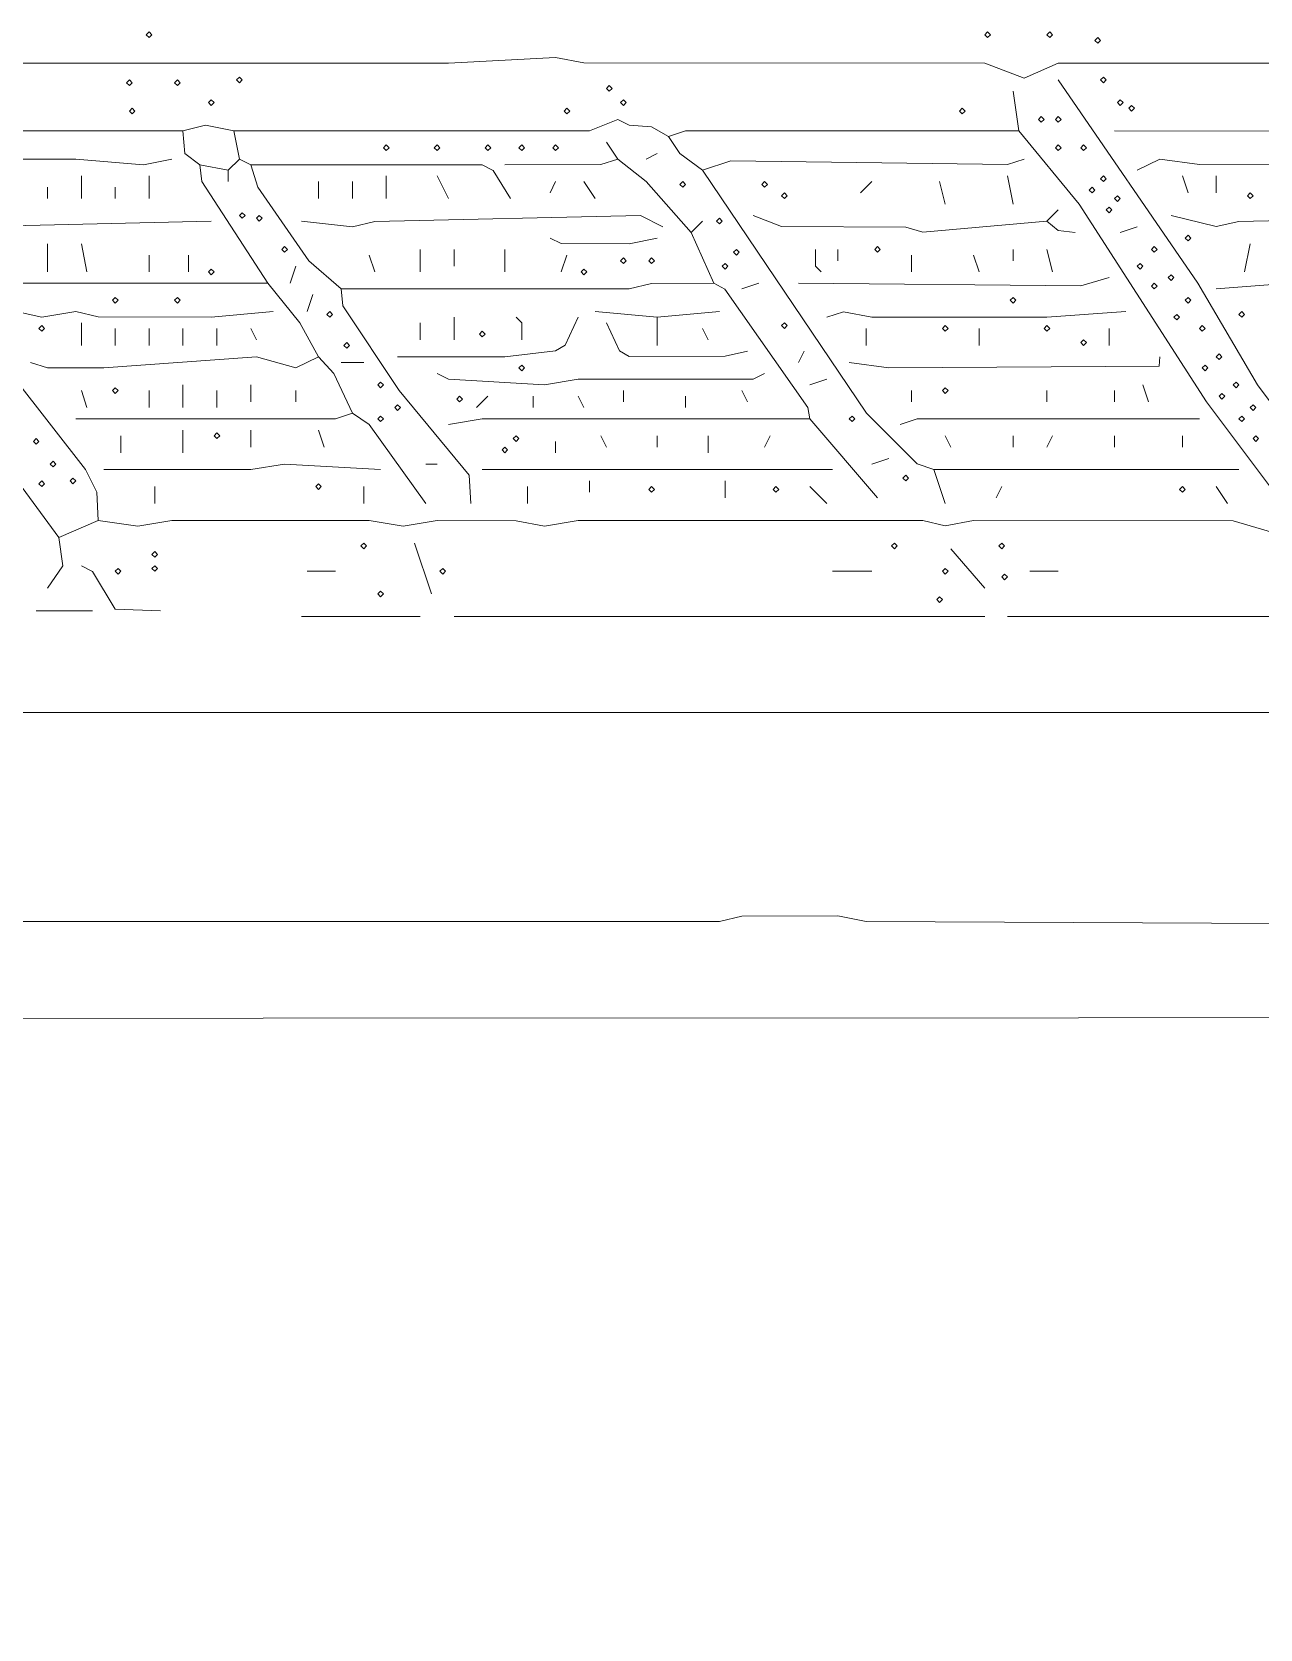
# Model space of a CAD drawing. Header units: millimetres. Extents: x 11 to 20000, y -4 to 8232.
# Drawn here: x 5966 to 6786, y 7163 to 8230 of the extents above; entities that cross this region are included whole.
import ezdxf

# ---------------------------------------------------------------- set-up
doc = ezdxf.new("R2010")
doc.units = ezdxf.units.MM
doc.layers.add('ARCHITECTURE', color=7, linetype='Continuous', lineweight=13, true_color=0x000000)
doc.layers.add('SOLAR', color=7, linetype='Continuous', lineweight=13, true_color=0x000000)

msp = doc.modelspace()

# ---------------------------------------------------------------- linework, layer by layer
at = {"layer": 'ARCHITECTURE', "color": 7, "lineweight": 13, "true_color": 0x000000}
for points in [[(7303.92183, 7779.03473), (7292.60962, 7775.27048), (3706.63643, 7775.26391), (3691.55362, 7775.26391)], [(3702.86584, 7631.9759), (4981.14672, 7635.75317), (5003.77115, 7639.51731), (5335.59536, 7639.51075), (5358.2198, 7635.74661), (6425.33937, 7635.75317), (6440.42206, 7639.36923), (6504.52489, 7639.51075), (6523.37885, 7635.75317), (7307.69231, 7631.9759)], [(7315.23405, 7582.95622), (7296.38009, 7571.79208), (7239.819, 7567.87986), (7209.65283, 7571.644), (4487.18597, 7570.43971), (4479.63801, 7556.56109), (4479.63801, 6602.56437), (4479.63801, 6591.25215)]]:
    msp.add_lwpolyline(points, dxfattribs=at)
at = {"layer": 'SOLAR', "color": 7, "lineweight": 13, "true_color": 0x000000}
for points in [[(6042.60939, 8227.7526), (6044.49468, 8229.63801), (6046.38009, 8227.7526), (6044.49468, 8225.86731)], [(6602.56414, 8227.7526), (6604.44943, 8229.63801), (6606.33484, 8227.7526), (6604.44943, 8225.86731)], [(6644.04219, 8227.7526), (6645.9276, 8229.63801), (6647.81301, 8227.7526), (6645.9276, 8225.86731)], [(6676.09355, 8223.9819), (6677.97885, 8225.86731), (6679.86425, 8223.9819), (6677.97885, 8222.09649)], [(6029.41176, 8195.70136), (6031.29717, 8197.58676), (6033.18247, 8195.70136), (6031.29717, 8193.81595)], [(6061.46301, 8195.70136), (6063.34842, 8197.58676), (6065.23382, 8195.70136), (6063.34842, 8193.81595)], [(6102.94118, 8197.58676), (6104.82658, 8199.47206), (6106.71188, 8197.58676), (6104.82658, 8195.70136)], [(6349.92455, 8191.93066), (6351.80995, 8193.81595), (6353.69536, 8191.93066), (6351.80995, 8190.04525)], [(6679.86425, 8197.58676), (6681.74966, 8199.47206), (6683.63495, 8197.58676), (6681.74966, 8195.70136)], [(6031.29717, 8176.84762), (6033.18247, 8178.73303), (6035.06787, 8176.84762), (6033.18247, 8174.96233)], [(6084.08744, 8182.50373), (6085.97285, 8184.38914), (6087.85826, 8182.50373), (6085.97285, 8180.61844)], [(6321.644, 8176.84762), (6323.52941, 8178.73303), (6325.41482, 8176.84762), (6323.52941, 8174.96233)], [(6359.35147, 8182.50373), (6361.23676, 8184.38914), (6363.12217, 8182.50373), (6361.23676, 8180.61844)], [(6585.59581, 8176.84762), (6587.48111, 8178.73303), (6589.36652, 8176.84762), (6587.48111, 8174.96233)], [(6691.17647, 8182.50373), (6693.06188, 8184.38914), (6694.94717, 8182.50373), (6693.06188, 8180.61844)], [(6698.71799, 8178.73303), (6700.60328, 8180.61844), (6702.48869, 8178.73303), (6700.60328, 8176.84762)], [(6638.38609, 8171.19152), (6640.27149, 8173.07692), (6642.1569, 8171.19152), (6640.27149, 8169.30622)], [(6649.6983, 8171.19152), (6651.58371, 8173.07692), (6653.46912, 8171.19152), (6651.58371, 8169.30622)], [(6200.98043, 8152.3379), (6202.86572, 8154.22319), (6204.75113, 8152.3379), (6202.86572, 8150.45249)], [(6234.91708, 8152.3379), (6236.80238, 8154.22319), (6238.68778, 8152.3379), (6236.80238, 8150.45249)], [(6268.85373, 8152.3379), (6270.73903, 8154.22319), (6272.62443, 8152.3379), (6270.73903, 8150.45249)], [(6291.47817, 8152.3379), (6293.36346, 8154.22319), (6295.24887, 8152.3379), (6293.36346, 8150.45249)], [(6314.1026, 8152.3379), (6315.9879, 8154.22319), (6317.8733, 8152.3379), (6315.9879, 8150.45249)], [(6649.6983, 8152.3379), (6651.58371, 8154.22319), (6653.46912, 8152.3379), (6651.58371, 8150.45249)], [(6666.66663, 8152.3379), (6668.55204, 8154.22319), (6670.43744, 8152.3379), (6668.55204, 8150.45249)], [(6398.94423, 8127.82805), (6400.82952, 8129.71346), (6402.71493, 8127.82805), (6400.82952, 8125.94265)], [(6453.61991, 8127.82805), (6455.50532, 8129.71346), (6457.39061, 8127.82805), (6455.50532, 8125.94265)], [(6672.32274, 8124.05735), (6674.20814, 8125.94265), (6676.09355, 8124.05735), (6674.20814, 8122.17195)], [(6679.86425, 8131.59876), (6681.74966, 8133.48416), (6683.63495, 8131.59876), (6681.74966, 8129.71346)], [(6466.81753, 8120.28654), (6468.70283, 8122.17195), (6470.58824, 8120.28654), (6468.70283, 8118.40124)], [(6689.29106, 8118.40124), (6691.17647, 8120.28654), (6693.06188, 8118.40124), (6691.17647, 8116.51584)], [(6777.90351, 8120.28654), (6779.7888, 8122.17195), (6781.67421, 8120.28654), (6779.7888, 8118.40124)], [(6104.82658, 8107.08903), (6106.71188, 8108.97432), (6108.59729, 8107.08903), (6106.71188, 8105.20362)], [(6116.1388, 8105.20362), (6118.0241, 8107.08903), (6119.9095, 8105.20362), (6118.0241, 8103.31821)], [(6423.45396, 8103.31821), (6425.33937, 8105.20362), (6427.22477, 8103.31821), (6425.33937, 8101.43292)], [(6683.63495, 8110.85973), (6685.52036, 8112.74514), (6687.40577, 8110.85973), (6685.52036, 8108.97432)], [(6736.42534, 8092.006), (6738.31075, 8093.8914), (6740.19604, 8092.006), (6738.31075, 8090.1207)], [(6133.10713, 8084.46459), (6134.99242, 8086.34989), (6136.87783, 8084.46459), (6134.99242, 8082.57919)], [(6434.76618, 8082.57919), (6436.65158, 8084.46459), (6438.53699, 8082.57919), (6436.65158, 8080.69378)], [(6529.03473, 8084.46459), (6530.92002, 8086.34989), (6532.80543, 8084.46459), (6530.92002, 8082.57919)], [(6713.8009, 8084.46459), (6715.68631, 8086.34989), (6717.57161, 8084.46459), (6715.68631, 8082.57919)], [(6359.35147, 8076.92308), (6361.23676, 8078.80848), (6363.12217, 8076.92308), (6361.23676, 8075.03767)], [(6378.20509, 8076.92308), (6380.0905, 8078.80848), (6381.9759, 8076.92308), (6380.0905, 8075.03767)], [(6427.22477, 8073.15238), (6429.11007, 8075.03767), (6430.99548, 8073.15238), (6429.11007, 8071.26697)], [(6704.3741, 8073.15238), (6706.25939, 8075.03767), (6708.1448, 8073.15238), (6706.25939, 8071.26697)], [(6084.08744, 8069.38156), (6085.97285, 8071.26697), (6087.85826, 8069.38156), (6085.97285, 8067.49627)], [(6332.95622, 8069.38156), (6334.84163, 8071.26697), (6336.72704, 8069.38156), (6334.84163, 8067.49627)], [(6713.8009, 8059.95475), (6715.68631, 8061.84016), (6717.57161, 8059.95475), (6715.68631, 8058.06934)], [(6725.11312, 8065.61086), (6726.99853, 8067.49627), (6728.88382, 8065.61086), (6726.99853, 8063.72545)], [(6019.98495, 8050.52794), (6021.87025, 8052.41324), (6023.75566, 8050.52794), (6021.87025, 8048.64253)], [(6061.46301, 8050.52794), (6063.34842, 8052.41324), (6065.23382, 8050.52794), (6063.34842, 8048.64253)], [(6619.53247, 8050.52794), (6621.41776, 8052.41324), (6623.30317, 8050.52794), (6621.41776, 8048.64253)], [(6736.42534, 8050.52794), (6738.31075, 8052.41324), (6740.19604, 8050.52794), (6738.31075, 8048.64253)], [(6163.27296, 8041.10102), (6165.15837, 8042.98643), (6167.04378, 8041.10102), (6165.15837, 8039.21572)], [(6728.88382, 8039.21572), (6730.76923, 8041.10102), (6732.65464, 8039.21572), (6730.76923, 8037.33032)], [(6772.2474, 8041.10102), (6774.13269, 8042.98643), (6776.0181, 8041.10102), (6774.13269, 8039.21572)], [(5970.96527, 8031.67421), (5972.85068, 8033.55962), (5974.73609, 8031.67421), (5972.85068, 8029.7888)], [(6265.08292, 8027.90351), (6266.96833, 8029.7888), (6268.85373, 8027.90351), (6266.96833, 8026.0181)], [(6466.81753, 8033.55962), (6468.70283, 8035.44491), (6470.58824, 8033.55962), (6468.70283, 8031.67421)], [(6574.2836, 8031.67421), (6576.16889, 8033.55962), (6578.0543, 8031.67421), (6576.16889, 8029.7888)], [(6642.1569, 8031.67421), (6644.04219, 8033.55962), (6645.9276, 8031.67421), (6644.04219, 8029.7888)], [(6745.85215, 8031.67421), (6747.73756, 8033.55962), (6749.62296, 8031.67421), (6747.73756, 8029.7888)], [(6174.58518, 8020.36199), (6176.47059, 8022.2474), (6178.356, 8020.36199), (6176.47059, 8018.47658)], [(6666.66663, 8022.2474), (6668.55204, 8024.13269), (6670.43744, 8022.2474), (6668.55204, 8020.36199)], [(6757.16437, 8012.82048), (6759.04977, 8014.70588), (6760.93518, 8012.82048), (6759.04977, 8010.93518)], [(6291.47817, 8005.27907), (6293.36346, 8007.16437), (6295.24887, 8005.27907), (6293.36346, 8003.39367)], [(6747.73756, 8005.27907), (6749.62296, 8007.16437), (6751.50826, 8005.27907), (6749.62296, 8003.39367)], [(6019.98495, 7990.19604), (6021.87025, 7992.08145), (6023.75566, 7990.19604), (6021.87025, 7988.31075)], [(6197.20962, 7993.96686), (6199.09502, 7995.85215), (6200.98043, 7993.96686), (6199.09502, 7992.08145)], [(6574.2836, 7990.19604), (6576.16889, 7992.08145), (6578.0543, 7990.19604), (6576.16889, 7988.31075)], [(6759.04977, 7986.42534), (6760.93518, 7988.31075), (6762.82048, 7986.42534), (6760.93518, 7984.53993)], [(6768.47658, 7993.96686), (6770.36199, 7995.85215), (6772.2474, 7993.96686), (6770.36199, 7992.08145)], [(6208.52183, 7978.88382), (6210.40724, 7980.76923), (6212.29265, 7978.88382), (6210.40724, 7976.99853)], [(6250, 7984.53993), (6251.88541, 7986.42534), (6253.7707, 7984.53993), (6251.88541, 7982.65464)], [(6779.7888, 7978.88382), (6781.67421, 7980.76923), (6783.55962, 7978.88382), (6781.67421, 7976.99853)], [(6197.20962, 7971.34242), (6199.09502, 7973.22771), (6200.98043, 7971.34242), (6199.09502, 7969.45701)], [(6512.0664, 7971.34242), (6513.9517, 7973.22771), (6515.8371, 7971.34242), (6513.9517, 7969.45701)], [(6772.2474, 7971.34242), (6774.13269, 7973.22771), (6776.0181, 7971.34242), (6774.13269, 7969.45701)], [(5967.19457, 7956.25939), (5969.07998, 7958.1448), (5970.96527, 7956.25939), (5969.07998, 7954.3741)], [(6087.85826, 7960.0302), (6089.74355, 7961.9155), (6091.62896, 7960.0302), (6089.74355, 7958.1448)], [(6287.70735, 7958.1448), (6289.59276, 7960.0302), (6291.47817, 7958.1448), (6289.59276, 7956.25939)], [(6781.67421, 7958.1448), (6783.55962, 7960.0302), (6785.44491, 7958.1448), (6783.55962, 7956.25939)], [(6280.16595, 7950.60328), (6282.05124, 7952.48869), (6283.93665, 7950.60328), (6282.05124, 7948.71799)], [(5978.50679, 7941.17647), (5980.39219, 7943.06188), (5982.27749, 7941.17647), (5980.39219, 7939.29106)], [(6547.88835, 7931.74966), (6549.77376, 7933.63495), (6551.65916, 7931.74966), (6549.77376, 7929.86425)], [(5970.96527, 7927.97885), (5972.85068, 7929.86425), (5974.73609, 7927.97885), (5972.85068, 7926.09355)], [(5991.70441, 7929.86425), (5993.58971, 7931.74966), (5995.47511, 7929.86425), (5993.58971, 7927.97885)], [(6155.73156, 7926.09355), (6157.61686, 7927.97885), (6159.50226, 7926.09355), (6157.61686, 7924.20814)], [(6378.20509, 7924.20814), (6380.0905, 7926.09355), (6381.9759, 7924.20814), (6380.0905, 7922.32274)], [(6461.16143, 7924.20814), (6463.04672, 7926.09355), (6464.93213, 7924.20814), (6463.04672, 7922.32274)], [(6732.65464, 7924.20814), (6734.53993, 7926.09355), (6736.42534, 7924.20814), (6734.53993, 7922.32274)], [(6046.38009, 7880.84468), (6048.2655, 7882.72998), (6050.15079, 7880.84468), (6048.2655, 7878.95928)], [(6185.8974, 7886.50079), (6187.78281, 7888.38609), (6189.66821, 7886.50079), (6187.78281, 7884.61538)], [(6540.34695, 7886.50079), (6542.23224, 7888.38609), (6544.11765, 7886.50079), (6542.23224, 7884.61538)], [(6611.99095, 7886.50079), (6613.87636, 7888.38609), (6615.76165, 7886.50079), (6613.87636, 7884.61538)], [(6021.87025, 7869.53247), (6023.75566, 7871.41776), (6025.64106, 7869.53247), (6023.75566, 7867.64706)], [(6046.38009, 7871.41776), (6048.2655, 7873.30317), (6050.15079, 7871.41776), (6048.2655, 7869.53247)], [(6238.68778, 7869.53247), (6240.57319, 7871.41776), (6242.45848, 7869.53247), (6240.57319, 7867.64706)], [(6574.2836, 7869.53247), (6576.16889, 7871.41776), (6578.0543, 7869.53247), (6576.16889, 7867.64706)], [(6613.87636, 7865.76165), (6615.76165, 7867.64706), (6617.64706, 7865.76165), (6615.76165, 7863.87636)], [(6197.20962, 7854.44943), (6199.09502, 7856.33484), (6200.98043, 7854.44943), (6199.09502, 7852.56414)], [(6570.51278, 7850.67873), (6572.39819, 7852.56414), (6574.2836, 7850.67873), (6572.39819, 7848.79333)]]:
    msp.add_lwpolyline(points, close=True, dxfattribs=at)
for points in [[(5920.06007, 8208.89898), (6025.64129, 8208.89898), (6040.72398, 8208.89898), (6055.80667, 8208.89898), (6244.34389, 8208.89898), (6315.98767, 8212.66312), (6334.84163, 8208.90543), (6602.56437, 8208.75079), (6628.95928, 8198.79106), (6651.58371, 8208.89231), (7315.23405, 8208.75079), (7326.54627, 8204.07195), (7340.57262, 8190.04525), (7436.95362, 8039.21561), (7521.575, 7922.32274), (7538.76357, 7892.1569), (7560.33156, 7869.6871), (7571.64378, 7865.76821), (7699.85011, 7865.61357), (7722.1707, 7850.67873), (7721.26968, 7779.04129), (7714.92523, 7772.69751), (7696.07749, 7767.72251)], [(4181.74921, 8208.89898), (4969.8345, 8208.89898), (4984.91663, 8208.89898), (5000, 8208.89898), (5750.37749, 8208.89898), (5779.48631, 8182.50385), (5804.22376, 8137.25498), (5984.1629, 7892.1569)], [(6621.41753, 8190.04525), (6625.1888, 8163.65)], [(6843.8914, 7914.78133), (6784.61618, 7993.96674), (6744.80249, 8061.84005), (6651.58371, 8197.58665)], [(6101.05554, 8163.65), (6338.6121, 8163.65656), (6357.46606, 8171.19163), (6365.00781, 8167.42081), (6380.0905, 8166.22319), (6391.40271, 8159.87941)], [(5848.41629, 8163.65), (6067.11889, 8163.65)], [(6101.05554, 8163.65), (6082.20238, 8167.41414), (6067.11889, 8163.65)], [(6078.43111, 8141.02557), (6068.32308, 8148.57376), (6067.11889, 8163.65)], [(6101.05554, 8163.65), (6104.82681, 8144.79638)], [(6391.40271, 8159.87941), (6402.71493, 8163.64344), (6625.1888, 8163.65)], [(6391.40271, 8159.87941), (6398.95068, 8148.56719), (6414.02715, 8137.25498)], [(6625.1888, 8163.65), (6665.61697, 8114.63054), (6750.67262, 7982.65452), (6798.79027, 7918.55204), (6817.49649, 7900.9026), (6836.34966, 7899.6983)], [(6689.29084, 8163.65), (6855.20362, 8163.49536), (6866.3681, 8156.10192), (6896.68201, 8114.63054)], [(6349.92432, 8156.1086), (6357.46606, 8144.79638)], [(6383.86097, 8148.56719), (6376.32002, 8144.79638)], [(5871.04072, 8141.02557), (5886.12342, 8144.78982), (5995.47511, 8144.78982), (6040.72398, 8141.02568), (6059.57794, 8144.79638)], [(6078.43111, 8141.02557), (6097.28507, 8137.25498)], [(6078.43111, 8141.02557), (6079.63529, 8129.71335), (6123.67998, 8061.84005)], [(6104.82681, 8144.79638), (6097.28507, 8137.25498)], [(6097.28507, 8129.71335), (6097.28507, 8137.25498)], [(6112.36776, 8141.02557), (6104.82681, 8144.79638)], [(6112.36776, 8141.02557), (6266.96833, 8140.87093), (6274.36154, 8137.10023), (6285.82229, 8118.40113)], [(6172.70011, 8058.06946), (6151.12511, 8076.92308), (6117.18846, 8125.94276), (6112.36776, 8141.02557)], [(6357.46606, 8144.79638), (6346.15385, 8141.17364), (6282.05102, 8141.02557)], [(6406.48541, 8095.7767), (6376.32002, 8129.71335), (6357.46606, 8144.79638)], [(6414.02715, 8137.25498), (6432.88111, 8143.59876), (6617.64706, 8141.03213), (6628.95928, 8144.79638)], [(6568.62771, 7937.40577), (6557.3155, 7941.33111), (6523.52658, 7975.11312), (6414.02715, 8137.25498)], [(6862.74536, 8144.79638), (6847.66188, 8141.02568), (6745.85192, 8141.03213), (6719.45701, 8144.6483), (6704.37432, 8137.25498)], [(5976.62115, 8118.40113), (5976.62115, 8125.94276)], [(5999.24559, 8118.40113), (5999.24559, 8133.48416)], [(6021.87002, 8118.40113), (6021.87002, 8125.94276)], [(6044.49446, 8133.48416), (6044.49446, 8118.40113)], [(6157.61663, 8118.40113), (6157.61663, 8129.71335)], [(6180.24106, 8118.40113), (6180.24106, 8129.71335)], [(6202.8655, 8118.40113), (6202.8655, 8133.48416)], [(6236.80215, 8133.48416), (6244.34389, 8118.40113)], [(6312.21719, 8122.17195), (6315.98767, 8129.71335)], [(6334.84163, 8129.71335), (6342.38337, 8118.40113)], [(6519.60758, 8122.17195), (6527.14932, 8129.71335)], [(6572.39819, 8129.71335), (6576.16867, 8114.63054)], [(6621.41753, 8114.63054), (6617.64706, 8133.48416)], [(6734.53971, 8133.48416), (6738.31097, 8122.17195)], [(6757.16414, 8133.48416), (6757.16414, 8122.17195)], [(6085.97285, 8103.31833), (5923.83133, 8099.55407), (5893.66516, 8107.08891)], [(6146.30441, 8103.31833), (6180.24106, 8099.55419), (6195.32455, 8103.17025), (6372.54876, 8107.08235), (6387.63224, 8099.54751)], [(6644.04197, 8103.31833), (6561.08597, 8095.93133), (6549.77376, 8099.39955), (6466.81776, 8099.69548), (6447.9638, 8107.08891)], [(6651.58371, 8110.85973), (6644.04197, 8103.31833)], [(6726.99876, 8107.08891), (6757.16414, 8099.70215), (6772.24762, 8103.17025), (6900.45249, 8105.88462), (6919.30645, 8095.7767)], [(6406.48541, 8095.7767), (6414.02715, 8103.31833)], [(6406.48541, 8095.7767), (6421.56889, 8061.84005)], [(6662.89593, 8095.7767), (6651.58993, 8096.97443), (6644.04197, 8103.31833)], [(6704.37432, 8099.54751), (6693.0621, 8095.7767)], [(5976.62115, 8069.38167), (5976.62115, 8088.23529)], [(5999.24559, 8088.23529), (6003.01686, 8069.38167)], [(6225.48993, 8069.38167), (6225.48993, 8084.46448)], [(6248.11437, 8073.15226), (6248.11437, 8084.46448)], [(6282.05102, 8084.46448), (6282.05102, 8069.38167)], [(6383.86097, 8092.00611), (6365.00781, 8088.23529), (6319.76516, 8088.38326), (6312.21719, 8092.00611)], [(6489.44219, 8084.46448), (6489.44219, 8073.15226), (6493.21267, 8069.38167)], [(6504.52489, 8084.46448), (6504.52489, 8076.92308)], [(6621.41753, 8084.46448), (6621.41753, 8076.92308)], [(6644.04197, 8084.46448), (6647.81324, 8069.38167)], [(6776.0181, 8069.38167), (6779.78857, 8088.23529)], [(6044.49446, 8069.38167), (6044.49446, 8080.69389)], [(6070.89016, 8069.38167), (6070.89016, 8080.69389)], [(6138.76346, 8061.84005), (6142.53394, 8073.15226)], [(6195.32455, 8069.38167), (6191.55328, 8080.69389)], [(6319.75894, 8069.38167), (6323.52941, 8080.69389)], [(6553.54423, 8069.38167), (6553.54423, 8080.69389)], [(6598.7931, 8069.38167), (6595.02262, 8080.69389)], [(6123.67998, 8061.84005), (5923.83133, 8061.84005)], [(6123.67998, 8061.84005), (6145.25498, 8035.44502), (6157.61663, 8012.82059)], [(6172.70011, 8058.06946), (6365.00781, 8058.07602), (6380.0905, 8061.69208), (6421.56889, 8061.84005)], [(6421.56889, 8061.84005), (6428.96833, 8057.91471), (6484.47308, 7978.8905), (6485.67093, 7971.34231)], [(6440.42206, 8058.06946), (6451.73428, 8061.84005)], [(6478.12998, 8061.84005), (6666.6664, 8060.16878), (6685.52036, 8065.61086)], [(6757.16414, 8058.06946), (6806.18428, 8061.83348), (6930.61867, 8061.68541), (6940.88133, 8054.29197), (6968.32579, 8012.82059)], [(6150.07568, 8042.98643), (6153.84615, 8054.29864)], [(6172.70011, 8058.06946), (6173.89796, 8046.75713), (6211.45667, 7990.19615), (6258.22251, 7933.63495), (6259.42658, 7914.78133)], [(6127.45124, 8042.98643), (6085.97285, 8039.22217), (6010.55781, 8039.36369), (5995.47511, 8042.9733), (5972.85068, 8039.22229), (5957.77421, 8042.62443), (5950.22624, 8039.21561)], [(6342.38337, 8042.98643), (6383.86097, 8039.21561)], [(6383.86097, 8039.21561), (6425.33937, 8042.98643)], [(6696.83258, 8042.98643), (6644.04197, 8039.21572), (6527.14932, 8039.22217), (6508.29536, 8042.8319), (6496.98314, 8039.21561)], [(5999.24559, 8035.44502), (5999.24559, 8020.36199)], [(6021.87002, 8020.36199), (6021.87002, 8031.67421)], [(6044.49446, 8031.67421), (6044.49446, 8020.36199)], [(6067.11889, 8020.36199), (6067.11889, 8031.67421)], [(6089.74333, 8031.67421), (6089.74333, 8020.36199)], [(6116.13903, 8024.13281), (6112.36776, 8031.67421)], [(6210.40724, 8012.82059), (6282.05102, 8012.82715), (6315.98145, 8016.74593), (6322.33145, 8020.51663), (6331.07115, 8039.21561)], [(6225.48993, 8035.44502), (6225.48993, 8024.13281)], [(6248.11437, 8024.13281), (6248.11437, 8039.21561)], [(6289.59276, 8039.21561), (6293.36324, 8035.44502), (6293.36324, 8024.13281)], [(6349.92432, 8035.44502), (6358.5224, 8016.74593), (6365.01403, 8012.97523), (6429.10984, 8013.11652), (6444.19333, 8016.59118)], [(6383.86097, 8039.21561), (6383.86097, 8020.36199)], [(6417.79762, 8024.13281), (6414.02715, 8031.67421)], [(6523.37885, 8031.67421), (6523.37885, 8020.36199)], [(6598.7931, 8031.67421), (6598.7931, 8020.36199)], [(6685.52036, 8031.67421), (6685.52036, 8020.36199)], [(5965.30894, 8009.04977), (5976.62115, 8005.42704), (6014.32907, 8005.28552), (6116.13903, 8012.80747), (6142.53394, 8005.43371), (6157.61663, 8012.82059)], [(6157.61663, 8012.82059), (6167.87319, 8001.50826), (6180.24106, 7975.11312)], [(6187.78281, 8009.04977), (6172.70011, 8009.04977)], [(6481.90045, 8016.59118), (6478.12998, 8009.04977)], [(6719.45701, 8012.82059), (6719.08835, 8006.4767), (6538.46154, 8005.28552), (6512.06663, 8009.04977)], [(6010.55781, 7903.46912), (6009.50147, 7922.32274), (6001.96041, 7937.40577), (5955.04627, 7997.73756)], [(6236.80215, 8001.50837), (6244.35079, 7997.88552), (6308.44672, 7993.96697), (6331.07115, 7997.731), (6447.9569, 7997.88552), (6455.50554, 8001.50837)], [(6485.67093, 7993.96674), (6496.98314, 7997.73756)], [(5999.24559, 7990.19615), (6003.01686, 7978.88394)], [(6044.49446, 7978.88394), (6044.49446, 7990.19615)], [(6067.11889, 7993.96674), (6067.11889, 7978.88394)], [(6089.74333, 7978.88394), (6089.74333, 7990.19615)], [(6112.36776, 7993.96674), (6112.36776, 7982.65452)], [(6142.53394, 7990.19615), (6142.53394, 7982.65452)], [(6361.23654, 7982.65452), (6361.23654, 7990.19615)], [(6444.19333, 7982.65452), (6440.42206, 7990.19615)], [(6553.54423, 7982.65452), (6553.54423, 7990.19615)], [(6644.04197, 7982.65452), (6644.04197, 7990.19615)], [(6689.29084, 7982.65452), (6689.29084, 7990.19615)], [(6711.91527, 7982.65452), (6708.1448, 7993.96674)], [(6270.7388, 7986.42534), (6263.19785, 7978.88394)], [(6300.90498, 7986.42534), (6300.90498, 7978.88394)], [(6334.84163, 7978.88394), (6331.07115, 7986.42534)], [(6402.71493, 7986.42534), (6402.71493, 7978.88394)], [(5995.47511, 7971.34231), (6168.92885, 7971.34887), (6180.24106, 7975.11312)], [(6180.24106, 7975.11312), (6191.40554, 7967.56505), (6229.2612, 7914.78133)], [(6244.34389, 7967.57172), (6266.96833, 7971.33575), (6485.67093, 7971.34231)], [(6530.9198, 7918.55204), (6485.67093, 7971.34231)], [(6546.00328, 7967.57172), (6557.3155, 7971.33575), (6745.85192, 7971.34231)], [(6025.64129, 7960.0302), (6025.64129, 7948.71799)], [(6067.11889, 7963.8009), (6067.11889, 7948.71799)], [(6112.36776, 7963.8009), (6112.36776, 7952.48869)], [(6161.3879, 7952.48869), (6157.61663, 7963.8009)], [(6315.98767, 7956.25939), (6315.98767, 7948.71799)], [(6346.15385, 7960.0302), (6349.92432, 7952.48869)], [(6383.86097, 7960.0302), (6383.86097, 7952.48869)], [(6417.79762, 7948.71799), (6417.79762, 7960.0302)], [(6455.50554, 7952.48869), (6459.27602, 7960.0302)], [(6576.16867, 7960.0302), (6579.93993, 7952.48869)], [(6621.41753, 7952.48869), (6621.41753, 7960.0302)], [(6644.04197, 7952.48869), (6647.81324, 7960.0302)], [(6689.29084, 7960.0302), (6689.29084, 7952.48869)], [(6734.53971, 7960.0302), (6734.53971, 7952.48869)], [(6527.14932, 7941.17647), (6538.46154, 7944.94717)], [(6014.32907, 7937.40577), (6112.36776, 7937.41233), (6134.99219, 7941.17647), (6199.09502, 7937.40577)], [(6236.80215, 7941.17647), (6229.2612, 7941.17647)], [(6266.96833, 7937.40577), (6500.75441, 7937.40577)], [(6568.62771, 7937.40577), (6772.24762, 7937.40577)], [(6568.62771, 7937.40577), (6576.16867, 7914.78133)], [(6048.26572, 7914.78133), (6048.26572, 7926.09355)], [(6187.78281, 7914.78133), (6187.78281, 7926.09355)], [(6297.1345, 7926.09355), (6297.1345, 7914.78133)], [(6338.6121, 7922.32274), (6338.6121, 7929.86425)], [(6429.10984, 7918.55204), (6429.10984, 7929.86425)], [(6485.67093, 7926.09355), (6496.98314, 7914.78133)], [(6610.10532, 7918.55204), (6613.87658, 7926.09355)], [(6764.70588, 7914.78133), (6757.16414, 7926.09355)], [(6010.55781, 7903.46912), (5984.1629, 7892.1569)], [(6010.55781, 7903.46912), (6036.95351, 7899.69842), (6059.57794, 7903.46256), (6191.55328, 7903.46256), (6214.17771, 7899.69842), (6236.80215, 7903.46256), (6289.59276, 7903.32104), (6308.44672, 7899.69842), (6331.07115, 7903.46256), (6561.08597, 7903.46256), (6576.16867, 7899.85294), (6595.02262, 7903.46256), (6768.47636, 7903.32104), (6806.18428, 7892.00226), (6836.34966, 7850.67873)], [(5984.1629, 7892.1569), (5986.87081, 7873.30317), (5976.62115, 7858.22025)], [(6233.03167, 7854.44943), (6221.71946, 7888.38609)], [(6602.56437, 7858.22025), (6579.93993, 7884.61538)], [(5999.24559, 7873.30317), (6006.63959, 7869.37783), (6021.87692, 7844.34152), (6052.0362, 7843.13722)], [(6150.07568, 7869.53247), (6168.92885, 7869.53247)], [(6500.75441, 7869.53247), (6527.14932, 7869.53247)], [(6632.72975, 7869.53247), (6651.58371, 7869.53247)], [(5969.0802, 7843.13722), (6006.78733, 7843.13722)], [(6146.30441, 7839.36652), (6225.48993, 7839.36652)], [(6248.11437, 7839.36652), (6602.56437, 7839.36652)], [(6825.03744, 7839.36652), (6617.64706, 7839.36652)]]:
    msp.add_lwpolyline(points, dxfattribs=at)

doc.saveas('drawing.dxf')
